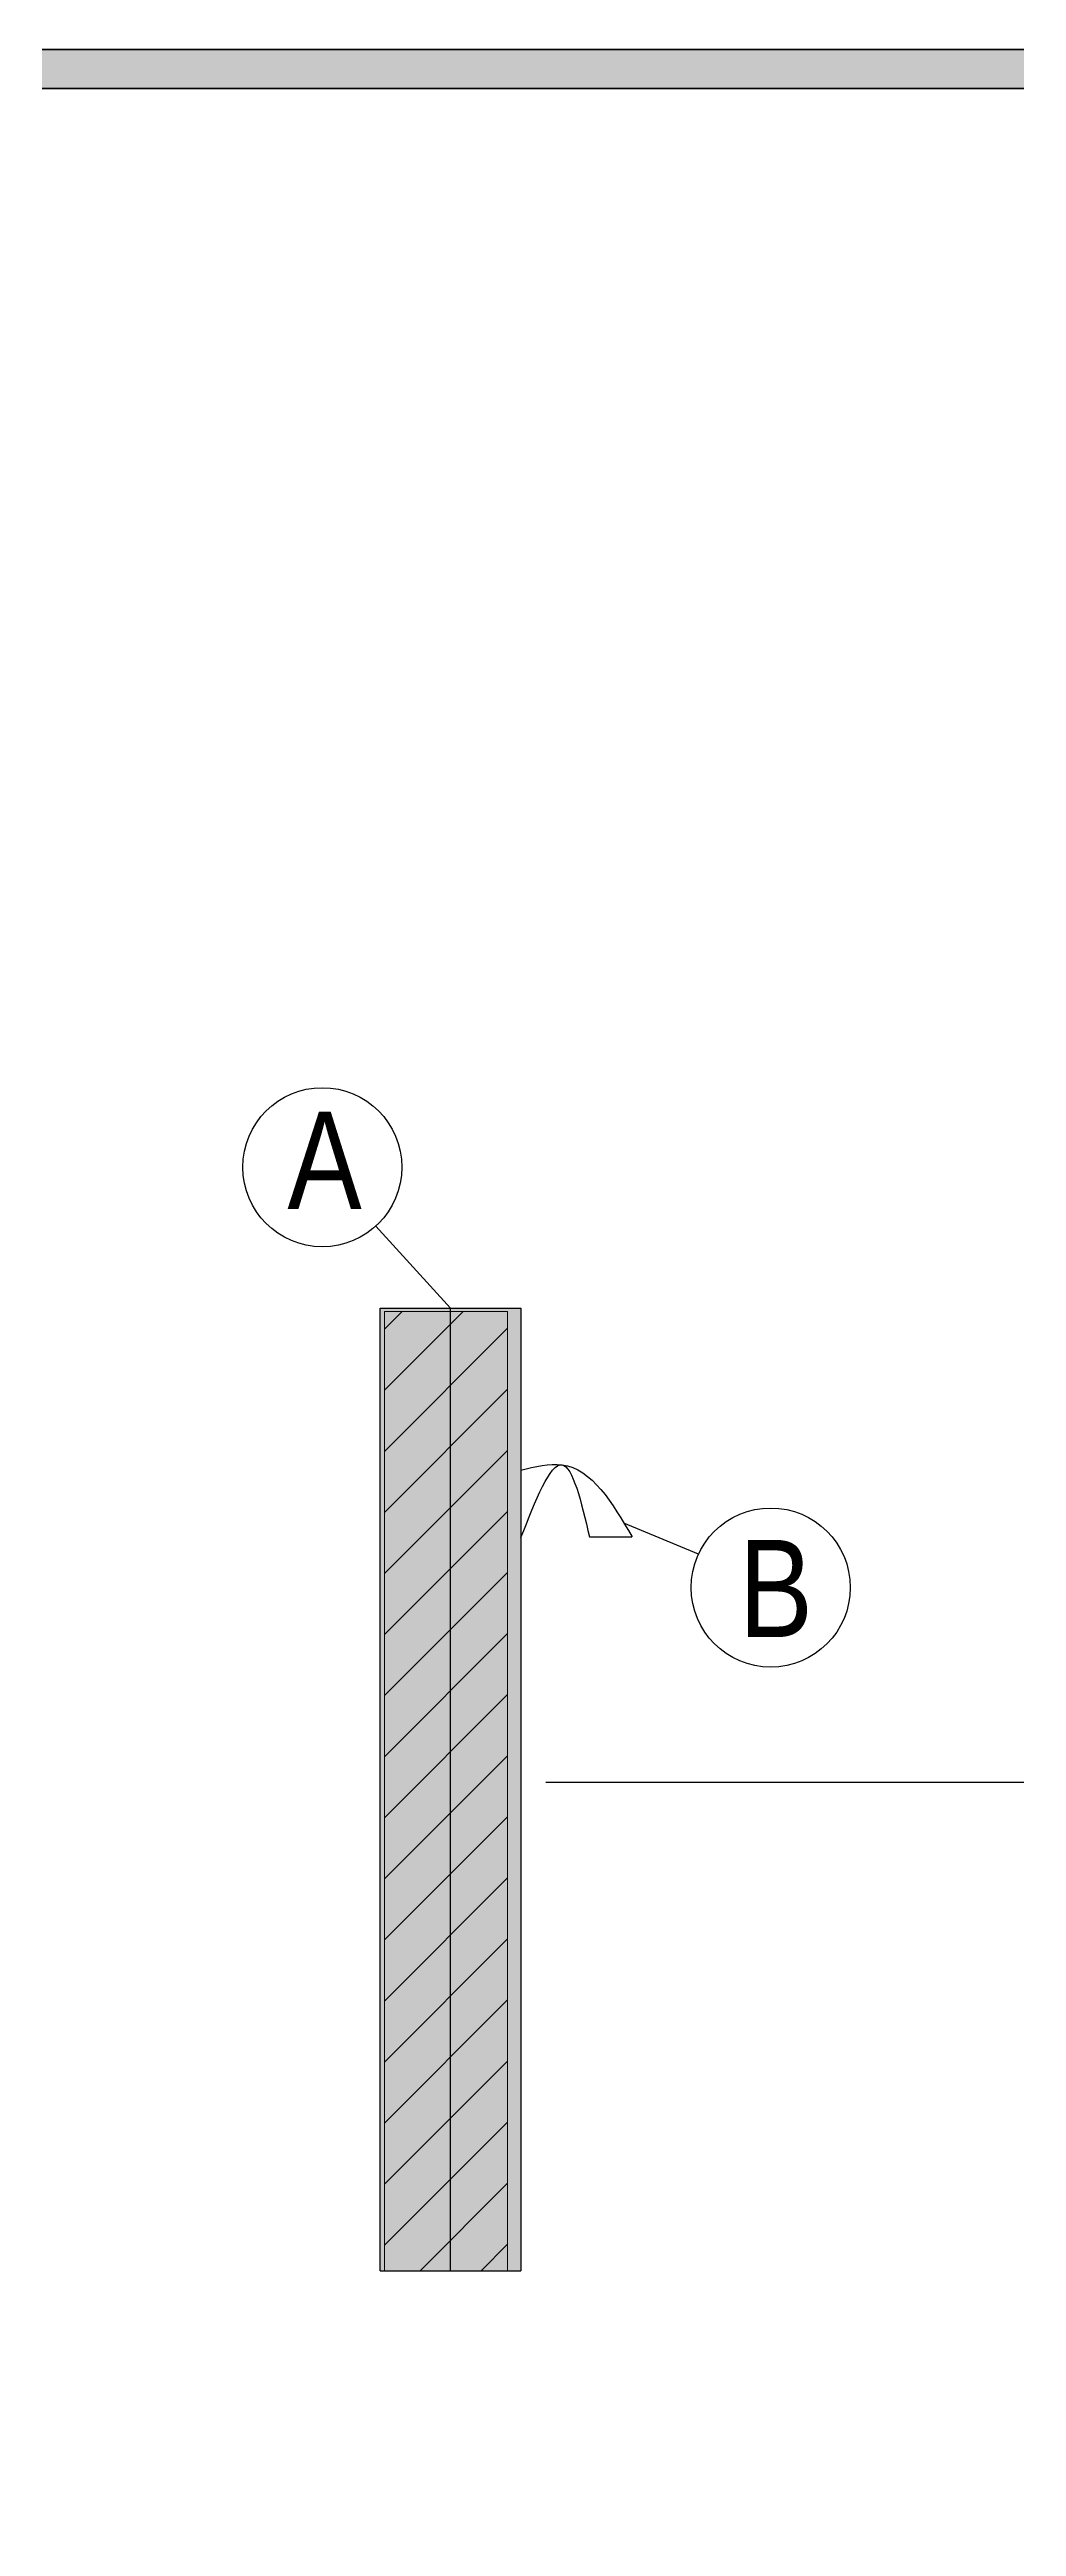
# Model space of a CAD drawing. Extents: x -1328 to 5679, y -4611 to 1603.
# Drawn here: x 151 to 375, y -1590 to -1017 of the extents above; entities that cross this region are included whole.
import ezdxf

# ---------------------------------------------------------------- set-up
doc = ezdxf.new("R2010")
doc.units = 0
doc.header["$MEASUREMENT"] = 0
for name, color, linetype, lineweight in [('.ATI-HATCH', 7, 'Continuous', 0), ('.ATI-TEXT_1', 7, 'Continuous', 0), ('G-ANNO-TTLB', 7, 'Continuous', 0), ('Layer 12', 7, 'Continuous', 0), ('TYVEK', 7, 'Continuous', 0)]:
    doc.layers.add(name, color=color, linetype=linetype, lineweight=lineweight)

msp = doc.modelspace()

# ---------------------------------------------------------------- hatches: boundary and pattern name
at = {"layer": '.ATI-HATCH', "true_color": 0x808080, "transparency": 33554687}
h = msp.add_hatch(color=8, dxfattribs=at)
edge = h.paths.add_edge_path()
edge.add_spline(control_points=[(243.77, -1308.17), (243.77, -1308.17), (227.47, -1308.17), (227.47, -1308.17), (227.47, -1308.17), (227.47, -1339.15), (227.47, -1339.15), (227.47, -1339.15), (227.47, -1531.06), (227.47, -1531.06), (227.47, -1531.06), (243.77, -1531.06), (243.77, -1531.06), (243.77, -1531.06), (243.77, -1308.17), (243.77, -1308.17)], knot_values=[0, 0, 0, 0, 1, 1, 1, 2, 2, 2, 3, 3, 3, 4, 4, 4, 5, 5, 5, 5], degree=3, periodic=0)
edge = h.paths.add_edge_path()
edge.add_spline(control_points=[(260.07, -1308.17), (260.07, -1308.17), (243.77, -1308.17), (243.77, -1308.17), (243.77, -1308.17), (243.77, -1531.06), (243.77, -1531.06), (243.77, -1531.06), (260.07, -1531.06), (260.07, -1531.06), (260.07, -1531.06), (260.07, -1308.17), (260.07, -1308.17)], knot_values=[0, 0, 0, 0, 1, 1, 1, 2, 2, 2, 3, 3, 3, 4, 4, 4, 4], degree=3, periodic=0)
edge.add_line((260.07, -1308.17), (260.07, -1308.17))
at = {"layer": 'G-ANNO-TTLB', "true_color": 0xff00ff, "transparency": 33554687}
h = msp.add_hatch(color=6, dxfattribs=at)
edge = h.paths.add_edge_path()
edge.add_spline(control_points=[(1601.48, -3473.69), (1601.48, -3473.69), (-1328.04, -3473.69), (-1328.04, -3473.69), (-1328.04, -3473.69), (-1328.04, -1016.69), (-1328.04, -1016.69), (-1328.04, -1016.69), (1601.48, -1016.69), (1601.48, -1016.69), (1601.48, -1016.69), (1601.48, -3473.69), (1601.48, -3473.69)], knot_values=[0, 0, 0, 0, 1, 1, 1, 2, 2, 2, 3, 3, 3, 4, 4, 4, 4], degree=3, periodic=0)
edge = h.paths.add_edge_path()
edge.add_spline(control_points=[(-1319.04, -1025.69), (-1319.04, -1025.69), (-1319.04, -3464.69), (-1319.04, -3464.69), (-1319.04, -3464.69), (1592.48, -3464.69), (1592.48, -3464.69), (1592.48, -3464.69), (1592.48, -1025.69), (1592.48, -1025.69), (1592.48, -1025.69), (-1319.04, -1025.69), (-1319.04, -1025.69)], knot_values=[0, 0, 0, 0, 1, 1, 1, 2, 2, 2, 3, 3, 3, 4, 4, 4, 4], degree=3, periodic=0)
edge.add_line((-1319.04, -1025.69), (-1319.04, -1025.69))
at = {"layer": 'Layer 12', "true_color": 0x000000, "transparency": 33554687}
h = msp.add_hatch(dxfattribs=at)
h.set_pattern_fill('_U', color=18, scale=10, angle=44.99999, style=2, pattern_type=0)
h.set_pattern_definition([(45, (0, 0), (-7.071067, 7.07107), [])])
h.paths.add_polyline_path([(256.99, -1531.06), (228.47, -1531.06), (228.47, -1308.92), (256.99, -1308.92)])

# ---------------------------------------------------------------- linework, layer by layer
at = {"layer": '.ATI-HATCH'}
for points, knots in [([(243.77, -1308.17), (243.77, -1308.17), (227.47, -1308.17), (227.47, -1308.17), (227.47, -1308.17), (227.47, -1339.15), (227.47, -1339.15), (227.47, -1339.15), (227.47, -1531.06), (227.47, -1531.06), (227.47, -1531.06), (243.77, -1531.06), (243.77, -1531.06), (243.77, -1531.06), (243.77, -1308.17), (243.77, -1308.17)], [0, 0, 0, 0, 1, 1, 1, 2, 2, 2, 3, 3, 3, 4, 4, 4, 5, 5, 5, 5]), ([(260.07, -1308.17), (260.07, -1308.17), (243.77, -1308.17), (243.77, -1308.17), (243.77, -1308.17), (243.77, -1531.06), (243.77, -1531.06), (243.77, -1531.06), (260.07, -1531.06), (260.07, -1531.06), (260.07, -1531.06), (260.07, -1308.17), (260.07, -1308.17)], [0, 0, 0, 0, 1, 1, 1, 2, 2, 2, 3, 3, 3, 4, 4, 4, 4])]:
    msp.add_open_spline(points, degree=3, knots=knots, dxfattribs=at)
at = {"layer": '.ATI-TEXT_1', "color": 18, "lineweight": 25, "true_color": 0x000000}
msp.add_line((265.85, -1417.93), (434.78, -1417.93), dxfattribs=at)
at = {"layer": 'G-ANNO-TTLB', "color": 6, "lineweight": 50, "true_color": 0xff00ff}
for p, q in [((1601.48, -1016.69), (-1328.04, -1016.69)), ((1592.48, -1025.69), (-1319.04, -1025.69)), ((-1319.04, -1025.69), (1592.48, -1025.69))]:
    msp.add_line(p, q, dxfattribs=at)
at = {"layer": 'G-ANNO-TTLB'}
for points in [[(1601.48, -3473.69), (1601.48, -3473.69), (-1328.04, -3473.69), (-1328.04, -3473.69), (-1328.04, -3473.69), (-1328.04, -1016.69), (-1328.04, -1016.69), (-1328.04, -1016.69), (1601.48, -1016.69), (1601.48, -1016.69), (1601.48, -1016.69), (1601.48, -3473.69), (1601.48, -3473.69)], [(-1319.04, -1025.69), (-1319.04, -1025.69), (-1319.04, -3464.69), (-1319.04, -3464.69), (-1319.04, -3464.69), (1592.48, -3464.69), (1592.48, -3464.69), (1592.48, -3464.69), (1592.48, -1025.69), (1592.48, -1025.69), (1592.48, -1025.69), (-1319.04, -1025.69), (-1319.04, -1025.69)]]:
    msp.add_open_spline(points, degree=3, knots=[0, 0, 0, 0, 1, 1, 1, 2, 2, 2, 3, 3, 3, 4, 4, 4, 4], dxfattribs=at)
at = {"layer": 'Layer 12'}
msp.add_lwpolyline([(256.99, -1531.06), (228.47, -1531.06), (228.47, -1308.92), (256.99, -1308.92)], close=True, dxfattribs=at)
at = {"layer": 'TYVEK', "color": 18, "lineweight": 25, "true_color": 0x000000}
for p, q in [((243.77, -1308.17), (226.47, -1289.14)), ((301.18, -1365.12), (283.93, -1357.92))]:
    msp.add_line(p, q, dxfattribs=at)
at = {"layer": 'TYVEK', "color": 1, "lineweight": 25, "true_color": 0xff0000}
for p, q in [((227.47, -1339.15), (227.47, -1308.17)), ((227.47, -1308.17), (260.07, -1308.17)), ((243.77, -1531.06), (243.77, -1308.17)), ((260.07, -1308.17), (260.07, -1531.06)), ((227.47, -1531.06), (227.47, -1339.15)), ((275.96, -1361.12), (285.78, -1361.12)), ((227.47, -1531.06), (260.07, -1531.06))]:
    msp.add_line(p, q, dxfattribs=at)
at = {"layer": 'TYVEK', "color": 18, "lineweight": 25, "true_color": 0x000000}
for centre in [(214.08, -1275.51), (317.91, -1372.85)]:
    msp.add_circle(centre, 18.42, dxfattribs=at)
at = {"layer": 'TYVEK', "color": 1, "lineweight": 25, "true_color": 0xff0000}
for points in [[(260.07, -1361.28), (263.46, -1352.63), (266.85, -1343.99), (269.57, -1344.42), (272.08, -1344.82), (274.02, -1352.97), (275.96, -1361.12)], [(260.07, -1345.67), (263.36, -1344.86), (266.65, -1344.05), (269.53, -1344.42), (276.58, -1345.31), (281.2, -1353.21), (285.81, -1361.12)]]:
    msp.add_open_spline(points, degree=3, knots=[0, 0, 0, 0, 1, 1, 1, 2, 2, 2, 2], dxfattribs=at)

# ---------------------------------------------------------------- texts
at = {"layer": 'TYVEK', "char_height": 0.2, "attachment_point": 7}
for s, insert in [('\\C18;\\c0;\\FArial Narrow|b0|i0|c1;\\H22.503291;\\W1.000000;A', (206, -1285.16)), ('\\C18;\\c0;\\FArial Narrow|b0|i0|c1;\\H22.503291;\\W1.000000;B', (310.5, -1384.31))]:
    msp.add_mtext(s, dxfattribs=dict(at, insert=insert))

doc.saveas('drawing.dxf')
